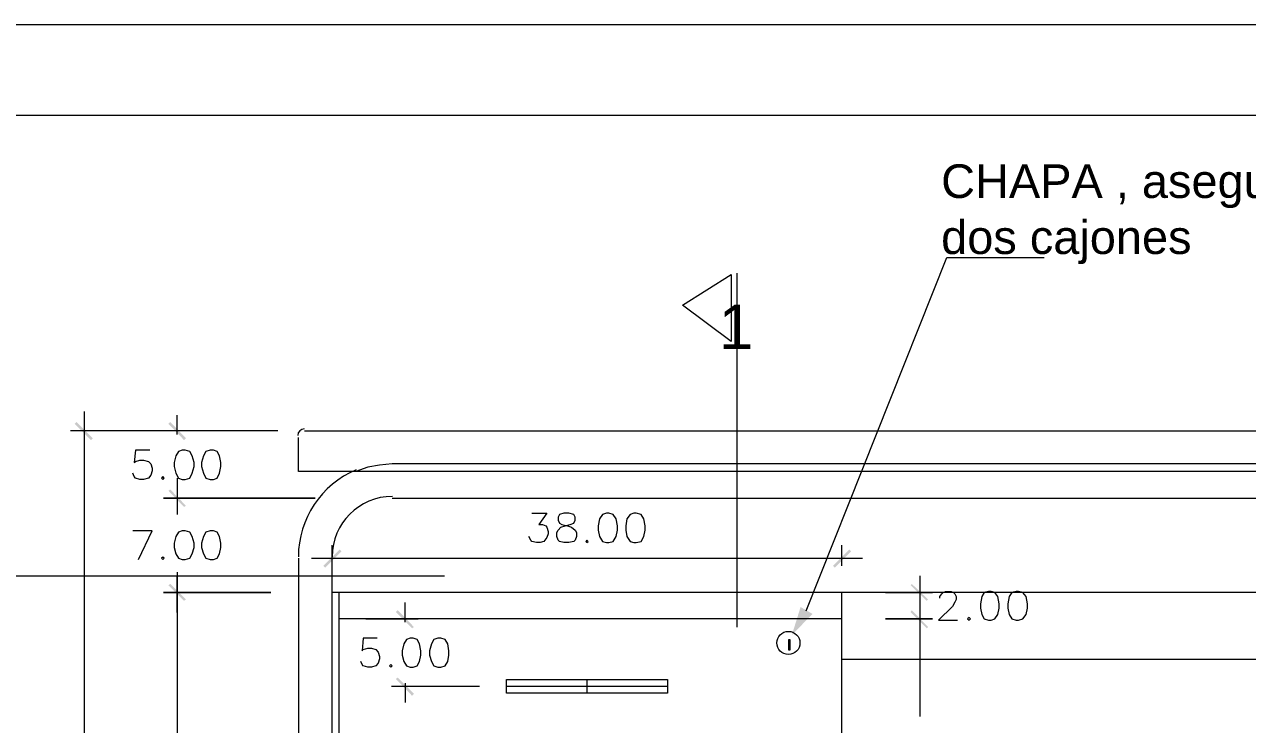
# Model space of a CAD drawing. Header units: inches. Extents: x 0.13 to 4.47, y 0.19 to 3.07.
# Drawn here: x 2.667 to 3.576, y 2.55 to 3.07 of the extents above; entities that cross this region are included whole.
import ezdxf

# ---------------------------------------------------------------- set-up
doc = ezdxf.new("R2010")
doc.units = ezdxf.units.IN
doc.header["$MEASUREMENT"] = 0
for name, color, linetype in [('PDF_PDF5_PDF12_PDF11_0', 7, 'Continuous'), ('PDF_PDF5_PDF12_PDF11_cotas', 7, 'Continuous'), ('PDF_PDF5_PDF12_PDF11_MESA', 7, 'Continuous'), ('PDF_PDF5_PDF12_PDF11_PIEZAS', 7, 'Continuous'), ('PDF_Texto', 7, 'Continuous')]:
    doc.layers.add(name, color=color, linetype=linetype)
doc.styles.add('PDF Arial', font='arial.ttf')

msp = doc.modelspace()

# ---------------------------------------------------------------- linework, layer by layer
at = {"layer": 'PDF_PDF5_PDF12_PDF11_0', "lineweight": 5}
for points in [[(3.24832, 2.63454), (3.35281, 2.89693), (3.42526, 2.89693)], [(3.19677, 2.88532), (3.19677, 2.62247)], [(2.71148, 2.78268), (2.71148, 2.54027)], [(2.78067, 2.7655), (2.78067, 2.76829), (2.78067, 2.7799)], [(2.81086, 2.76829), (2.70126, 2.76829)], [(2.85544, 2.76829), (2.77046, 2.76829)], [(2.87541, 2.76829), (4.06427, 2.76829)], [(4.06892, 2.76318), (4.06892, 2.7381), (2.87077, 2.7381), (2.87077, 2.76318)], [(4.02573, 2.7381), (4.01737, 2.74135), (4.00808, 2.74275), (3.99926, 2.74368), (2.94043, 2.74368), (2.93114, 2.74275), (2.92231, 2.74135), (2.91349, 2.7381)], [(2.78067, 2.73299), (2.78067, 2.70606)], [(2.78067, 2.72046), (2.78067, 2.71813), (2.78067, 2.70652)], [(2.77046, 2.71813), (2.8833, 2.71813), (2.77046, 2.71813)], [(2.94043, 2.71813), (3.99926, 2.71813)], [(2.89584, 2.66798), (2.89584, 2.6833)], [(3.27479, 2.66798), (3.27479, 2.6833)], [(2.87077, 2.67355), (2.87077, 2.01921), (2.89584, 2.01921), (2.89584, 2.67355)], [(2.88052, 2.67355), (3.29012, 2.67355)], [(2.78067, 2.66333), (2.78067, 2.41906)], [(2.78067, 2.63315), (2.78067, 2.66055)], [(3.33284, 2.66055), (3.33284, 2.64801), (3.33284, 2.6285), (3.33284, 2.61643)], [(2.77046, 2.64801), (2.85033, 2.64801), (2.77046, 2.64801)], [(4.04338, 2.64801), (2.89584, 2.64801)], [(2.90095, 2.64801), (2.90095, 2.14924), (3.27479, 2.14924), (3.27479, 2.64801)], [(3.3073, 2.64801), (3.34213, 2.64801)], [(2.95018, 2.62618), (2.95018, 2.6285), (2.95018, 2.64058)], [(3.33284, 2.64336), (3.33284, 2.55606)], [(3.27479, 2.6285), (2.90095, 2.6285)], [(2.92092, 2.6285), (2.95993, 2.6285)], [(3.34213, 2.6285), (3.3073, 2.6285), (3.34213, 2.6285)], [(4.04338, 2.59832), (3.27479, 2.59832)], [(3.08532, 2.58346), (3.08532, 2.57324)], [(3.00544, 2.57835), (2.93996, 2.57835)], [(2.95018, 2.58067), (2.95018, 2.57835), (2.95018, 2.56627)], [(3.14523, 2.57835), (3.02541, 2.57835)]]:
    msp.add_lwpolyline(points, dxfattribs=at)
for points in [[(3.1926, 2.88439), (3.1926, 2.8347), (3.15637, 2.86163)], [(3.23532, 2.61318), (3.23625, 2.61318), (3.23625, 2.60528), (3.23532, 2.60528)], [(3.02541, 2.57324), (3.02541, 2.58346), (3.14523, 2.58346), (3.14523, 2.57324)]]:
    msp.add_lwpolyline(points, close=True, dxfattribs=at)
at = {"layer": 'PDF_PDF5_PDF12_PDF11_0', "lineweight": 13}
for points in [[(2.76024, 2.75389), (2.74956, 2.75389), (2.74863, 2.7446), (2.74956, 2.74553), (2.75281, 2.74646), (2.75559, 2.74646), (2.75931, 2.74553), (2.76117, 2.74368), (2.7621, 2.74042), (2.7621, 2.73857), (2.76117, 2.73532), (2.75931, 2.73299), (2.75559, 2.73207), (2.75281, 2.73207), (2.74956, 2.73299), (2.74863, 2.73439), (2.7477, 2.73671)], [(3.04445, 2.70699), (3.0556, 2.70699), (3.04956, 2.69863), (3.05235, 2.69863), (3.05467, 2.6977), (3.0556, 2.69677), (3.05653, 2.69352), (3.05653, 2.69166), (3.0556, 2.68888), (3.05328, 2.68609), (3.05049, 2.68516), (3.0477, 2.68516), (3.04445, 2.68609), (3.04352, 2.68702), (3.04213, 2.6898)], [(2.75188, 2.67262), (2.7621, 2.69398), (2.7477, 2.69398)], [(3.3477, 2.64383), (3.3477, 2.64522), (3.3491, 2.64708), (3.35003, 2.64801), (3.35188, 2.64894), (3.35606, 2.64894), (3.35792, 2.64801), (3.35885, 2.64708), (3.35978, 2.64522), (3.35978, 2.6429), (3.35885, 2.64104), (3.35699, 2.63779), (3.34678, 2.62758), (3.36071, 2.62758)], [(2.92928, 2.61411), (2.91906, 2.61411), (2.91813, 2.60482), (2.91906, 2.60575), (2.92231, 2.60668), (2.9251, 2.60668), (2.92835, 2.60575), (2.93021, 2.60389), (2.93114, 2.60064), (2.93114, 2.59878), (2.93021, 2.59553), (2.92835, 2.59367), (2.9251, 2.59275), (2.92231, 2.59275), (2.91906, 2.59367), (2.91813, 2.5946), (2.91721, 2.59692)]]:
    msp.add_lwpolyline(points, dxfattribs=at)
for points in [[(2.78439, 2.75389), (2.7816, 2.75296), (2.77974, 2.74971), (2.77835, 2.7446), (2.77835, 2.74182), (2.77974, 2.73671), (2.7816, 2.73299), (2.78439, 2.73207), (2.78671, 2.73207), (2.78996, 2.73299), (2.79182, 2.73671), (2.79321, 2.74182), (2.79321, 2.7446), (2.79182, 2.74971), (2.78996, 2.75296), (2.78671, 2.75389)], [(2.80529, 2.75389), (2.80203, 2.75296), (2.80018, 2.74971), (2.79878, 2.7446), (2.79878, 2.74182), (2.80018, 2.73671), (2.80203, 2.73299), (2.80529, 2.73207), (2.80761, 2.73207), (2.81039, 2.73299), (2.81225, 2.73671), (2.81318, 2.74182), (2.81318, 2.7446), (2.81225, 2.74971), (2.81039, 2.75296), (2.80761, 2.75389)], [(2.76999, 2.73439), (2.76906, 2.73299), (2.76999, 2.73207), (2.77092, 2.73299)], [(3.06814, 2.70699), (3.06489, 2.70606), (3.06396, 2.7042), (3.06396, 2.70188), (3.06489, 2.69956), (3.06674, 2.69863), (3.07092, 2.6977), (3.07371, 2.69677), (3.0765, 2.69445), (3.07742, 2.69259), (3.07742, 2.6898), (3.0765, 2.68702), (3.07557, 2.68609), (3.07185, 2.68516), (3.06814, 2.68516), (3.06489, 2.68609), (3.06396, 2.68702), (3.06303, 2.6898), (3.06303, 2.69259), (3.06396, 2.69445), (3.06581, 2.69677), (3.06906, 2.6977), (3.07278, 2.69863), (3.07557, 2.69956), (3.0765, 2.70188), (3.0765, 2.7042), (3.07557, 2.70606), (3.07185, 2.70699)], [(3.09972, 2.70699), (3.09693, 2.70606), (3.09461, 2.70281), (3.09368, 2.6977), (3.09368, 2.69445), (3.09461, 2.6898), (3.09693, 2.68609), (3.09972, 2.68516), (3.10157, 2.68516), (3.10482, 2.68609), (3.10715, 2.6898), (3.10807, 2.69445), (3.10807, 2.6977), (3.10715, 2.70281), (3.10482, 2.70606), (3.10157, 2.70699)], [(3.12015, 2.70699), (3.11736, 2.70606), (3.11504, 2.70281), (3.11411, 2.6977), (3.11411, 2.69445), (3.11504, 2.6898), (3.11736, 2.68609), (3.12015, 2.68516), (3.12201, 2.68516), (3.12572, 2.68609), (3.12758, 2.6898), (3.12851, 2.69445), (3.12851, 2.6977), (3.12758, 2.70281), (3.12572, 2.70606), (3.12201, 2.70699)], [(2.78439, 2.69398), (2.7816, 2.69306), (2.77974, 2.6898), (2.77835, 2.6847), (2.77835, 2.68145), (2.77974, 2.6768), (2.7816, 2.67355), (2.78439, 2.67262), (2.78671, 2.67262), (2.78996, 2.67355), (2.79182, 2.6768), (2.79321, 2.68145), (2.79321, 2.6847), (2.79182, 2.6898), (2.78996, 2.69306), (2.78671, 2.69398)], [(2.80529, 2.69398), (2.80203, 2.69306), (2.80018, 2.6898), (2.79878, 2.6847), (2.79878, 2.68145), (2.80018, 2.6768), (2.80203, 2.67355), (2.80529, 2.67262), (2.80761, 2.67262), (2.81039, 2.67355), (2.81225, 2.6768), (2.81318, 2.68145), (2.81318, 2.6847), (2.81225, 2.6898), (2.81039, 2.69306), (2.80761, 2.69398)], [(3.08532, 2.68702), (3.08439, 2.68609), (3.08532, 2.68516), (3.08625, 2.68609)], [(2.76999, 2.67448), (2.76906, 2.67355), (2.76999, 2.67262), (2.77092, 2.67355)], [(3.38393, 2.64894), (3.38068, 2.64801), (3.37882, 2.64522), (3.37789, 2.63965), (3.37789, 2.6364), (3.37882, 2.63175), (3.38068, 2.6285), (3.38393, 2.62758), (3.38579, 2.62758), (3.38857, 2.6285), (3.39089, 2.63175), (3.39182, 2.6364), (3.39182, 2.63965), (3.39089, 2.64522), (3.38857, 2.64801), (3.38579, 2.64894)], [(3.40436, 2.64894), (3.40111, 2.64801), (3.39925, 2.64522), (3.39832, 2.63965), (3.39832, 2.6364), (3.39925, 2.63175), (3.40111, 2.6285), (3.40436, 2.62758), (3.40622, 2.62758), (3.40947, 2.6285), (3.41179, 2.63175), (3.41272, 2.6364), (3.41272, 2.63965), (3.41179, 2.64522), (3.40947, 2.64801), (3.40622, 2.64894)], [(3.36953, 2.62943), (3.36814, 2.6285), (3.36953, 2.62758), (3.37046, 2.6285)], [(2.95389, 2.61411), (2.95111, 2.61318), (2.94925, 2.60993), (2.94786, 2.60482), (2.94786, 2.60157), (2.94925, 2.59692), (2.95111, 2.59367), (2.95389, 2.59275), (2.95622, 2.59275), (2.959, 2.59367), (2.96086, 2.59692), (2.96179, 2.60157), (2.96179, 2.60482), (2.96086, 2.60993), (2.959, 2.61318), (2.95622, 2.61411)], [(2.97433, 2.61411), (2.97154, 2.61318), (2.96968, 2.60993), (2.96829, 2.60482), (2.96829, 2.60157), (2.96968, 2.59692), (2.97154, 2.59367), (2.97433, 2.59275), (2.97665, 2.59275), (2.9799, 2.59367), (2.98176, 2.59692), (2.98269, 2.60157), (2.98269, 2.60482), (2.98176, 2.60993), (2.9799, 2.61318), (2.97665, 2.61411)], [(2.9395, 2.5946), (2.93857, 2.59367), (2.9395, 2.59275), (2.94043, 2.59367)]]:
    msp.add_lwpolyline(points, close=True, dxfattribs=at)
at = {"layer": 'PDF_PDF5_PDF12_PDF11_0', "lineweight": 5}
msp.add_circle((3.23509, 2.61062), 0.00859, dxfattribs=at)
for centre, radius, start, end in [((2.87518, 2.76481), 0.00488, 90.00112, 179.99888), ((2.94066, 2.67471), 0.06989, 112.65371, 180), ((2.94066, 2.67471), 0.04481, 90.00005, 179.99995)]:
    msp.add_arc(centre, radius, start, end, dxfattribs=at)
at = {"layer": 'PDF_PDF5_PDF12_PDF11_0', "transparency": 33554559}
for points in [[(2.71798, 2.76272), (2.70451, 2.7734), (2.7059, 2.77479)], [(2.71659, 2.76132), (2.71798, 2.76272), (2.70451, 2.7734)], [(2.77556, 2.77479), (2.77417, 2.7734), (2.78717, 2.76272)], [(2.77417, 2.7734), (2.78717, 2.76272), (2.78578, 2.76132)], [(2.78717, 2.71256), (2.77417, 2.72371), (2.77556, 2.72463)], [(2.78717, 2.71256), (2.77417, 2.72371), (2.77556, 2.72463)], [(2.78578, 2.71163), (2.78717, 2.71256), (2.77417, 2.72371)], [(2.78578, 2.71163), (2.78717, 2.71256), (2.77417, 2.72371)], [(2.90142, 2.68005), (2.89074, 2.66658), (2.88934, 2.66798)], [(2.90281, 2.67866), (2.90142, 2.68005), (2.89074, 2.66658)], [(3.26829, 2.66798), (3.26969, 2.66658), (3.28037, 2.68005)], [(3.26969, 2.66658), (3.28037, 2.68005), (3.28176, 2.67866)], [(2.78717, 2.6429), (2.77417, 2.65358), (2.77556, 2.65451)], [(2.77556, 2.65451), (2.77417, 2.65358), (2.78717, 2.6429)], [(2.78578, 2.64197), (2.78717, 2.6429), (2.77417, 2.65358)], [(2.77417, 2.65358), (2.78717, 2.6429), (2.78578, 2.64197)], [(3.32681, 2.65451), (3.32588, 2.65358), (3.33888, 2.6429)], [(3.32588, 2.65358), (3.33888, 2.6429), (3.33795, 2.64197)], [(3.25297, 2.63222), (3.23764, 2.61643), (3.24414, 2.63733)], [(2.94461, 2.63501), (2.94321, 2.63361), (2.95668, 2.62247)], [(2.94321, 2.63361), (2.95668, 2.62247), (2.95529, 2.62154)], [(3.33888, 2.62247), (3.32588, 2.63361), (3.32681, 2.63501)], [(3.33888, 2.62247), (3.32588, 2.63361), (3.32681, 2.63501)], [(3.33795, 2.62154), (3.33888, 2.62247), (3.32588, 2.63361)], [(3.33795, 2.62154), (3.33888, 2.62247), (3.32588, 2.63361)], [(2.95668, 2.57278), (2.94321, 2.58392), (2.94461, 2.58485)], [(2.95529, 2.57138), (2.95668, 2.57278), (2.94321, 2.58392)]]:
    msp.add_solid(points, dxfattribs=at)
at = {"layer": 'PDF_PDF5_PDF12_PDF11_cotas', "lineweight": 5}
msp.add_lwpolyline([(0.19814, 3.00281), (4.407, 3.00281), (4.407, 0.2531), (0.19814, 0.2531)], close=True, dxfattribs=at)
at = {"layer": 'PDF_PDF5_PDF12_PDF11_MESA', "lineweight": 5}
msp.add_lwpolyline([(2.61163, 2.66055), (2.97944, 2.66055)], dxfattribs=at)
at = {"layer": 'PDF_PDF5_PDF12_PDF11_PIEZAS', "lineweight": 5}
msp.add_lwpolyline([(4.47434, 3.07015), (4.47434, 0.18576), (0.13081, 0.18576), (0.13081, 3.07015)], close=True, dxfattribs=at)

# ---------------------------------------------------------------- texts
at = {"layer": 'PDF_Texto', "attachment_point": 7, "style": 'PDF Arial'}
for s, insert, char_height in [('CHAPA , asegura los \\Pdos cajones', (3.34863, 2.89209), 0.0249739), ('1', (3.18331, 2.82893), 0.03316)]:
    msp.add_mtext(s, dxfattribs=dict(at, insert=insert, char_height=char_height))

doc.saveas('drawing.dxf')
